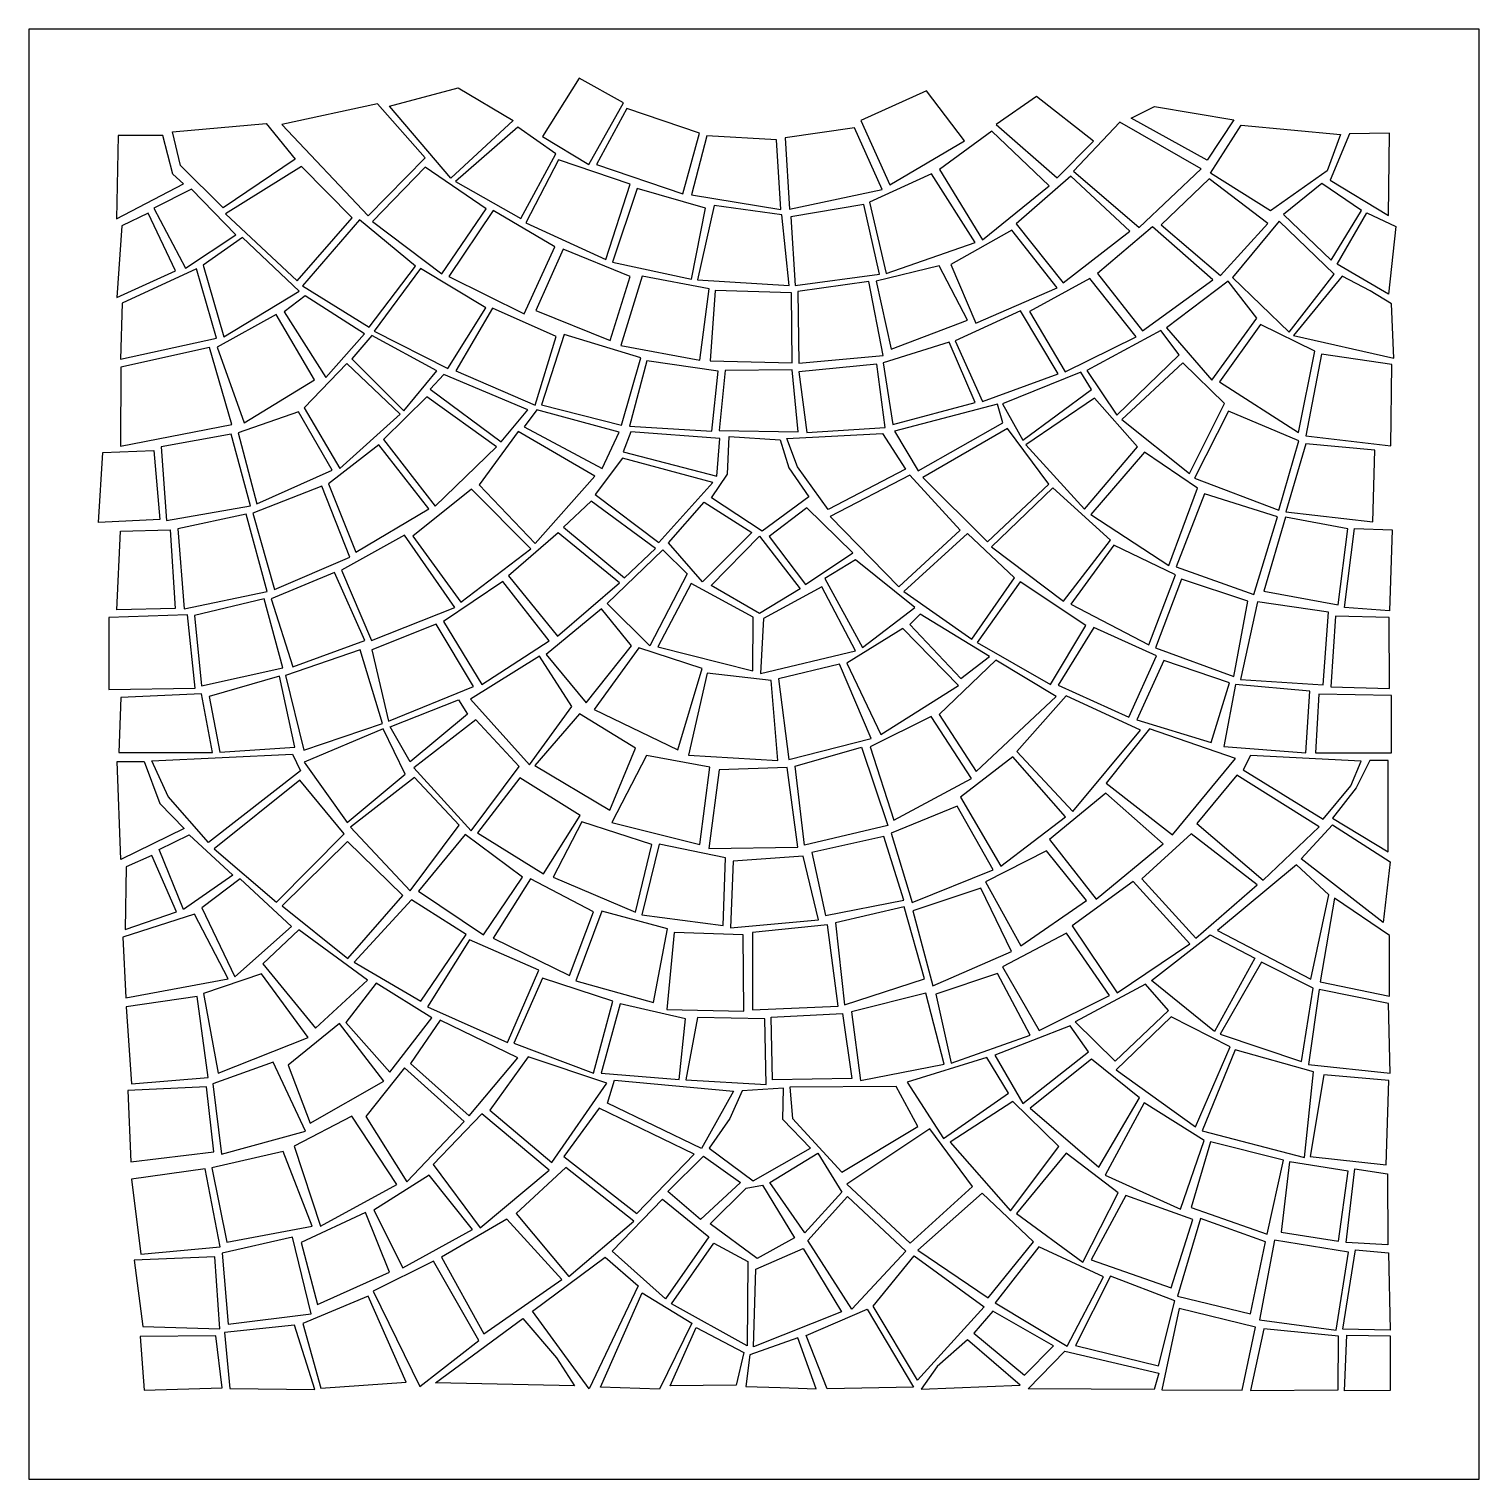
# Model space of a CAD drawing. Header units: metres. Extents: x 1 to 920, y -20 to 320.
# Drawn here: x 580 to 920, y -20 to 320 of the extents above; entities outside this region: 1.
import ezdxf

# ---------------------------------------------------------------- set-up
doc = ezdxf.new("R2010")
doc.units = ezdxf.units.M

msp = doc.modelspace()

# ---------------------------------------------------------------- linework, layer by layer
at = {"color": 8}
msp.add_lwpolyline([(580, -20), (920, -20), (920, 320), (580, 320), (580, -20)], dxfattribs=at)
at = {"color": 0}
for points in [[(693.52, 298.54), (678.91, 285.05), (664.57, 301.89), (680.62, 306.23)], [(711.3, 288.23), (719.37, 302.66), (709.04, 308.44), (700.37, 294.82)], [(799.36, 293.78), (790.48, 305.52), (775.05, 298.54), (781.86, 283.48)], [(829.63, 293.67), (816.21, 304.14), (806.75, 297.58), (821.05, 285.09)], [(659.55, 276.16), (672.88, 289.77), (661.68, 302.48), (639.28, 297.61)], [(733.31, 281.36), (737.2, 295.59), (720.15, 301.36), (713.06, 288.23)], [(856.25, 289.24), (838.43, 299.09), (843.88, 301.82), (862.55, 298.68)], [(642.39, 289.47), (625.53, 278.09), (615.54, 287.97), (613.61, 295.92), (635.62, 297.85)], [(695.35, 275.54), (703.54, 290.75), (694.63, 296.99), (680.03, 284.28)], [(780.03, 282.4), (773.57, 296.79), (757.33, 294.51), (758.34, 277.79)], [(819.23, 283.26), (805.8, 296.04), (793.48, 287.09), (803.55, 270.59)], [(854.88, 287.18), (835.76, 298.19), (824.92, 286.7), (840.28, 273.42)], [(857.02, 286.22), (864.23, 297.46), (887.55, 295.28), (884.36, 286.72), (871.11, 277.33)], [(600.93, 295), (600.51, 275.5), (616.24, 283.68), (613.72, 285.99), (611.42, 295)], [(756.3, 277.68), (755.26, 293.98), (738.94, 294.92), (735.32, 281.09)], [(899.05, 295.56), (889.66, 295.43), (885.1, 284.56), (898.79, 276.23)], [(715.28, 265.99), (721, 283.63), (704.19, 289.29), (696.52, 274.58)], [(642.85, 260.98), (655.74, 275.75), (643.89, 287.78), (626.1, 276.69)], [(676.81, 262.56), (687.18, 277.81), (672.87, 287.58), (660.53, 274.88)], [(801.83, 269.95), (791.63, 286.05), (777.1, 279.37), (781, 262.65)], [(628.5, 271.74), (618.09, 282.48), (609.26, 277.95), (616.73, 263.95)], [(735.36, 261.37), (738.59, 278), (722.58, 282.6), (716.8, 265.35)], [(838.1, 272.58), (824.27, 285.52), (811.5, 274.35), (822.5, 260.5)], [(870.48, 274.43), (856.72, 284.83), (845.48, 274.09), (859.41, 262.18)], [(883.11, 283.77), (874.12, 276.52), (885.33, 265.78), (892.48, 277.46)], [(779.39, 262.54), (775.74, 278.86), (758.67, 275.96), (759.63, 259.85)], [(607.97, 276.83), (601.79, 273.83), (600.58, 257.08), (614.33, 263.26)], [(696.1, 253.2), (703.32, 268.94), (688.86, 277.44), (678.44, 261.93)], [(758.24, 259.85), (756.52, 276.39), (740.68, 278.65), (736.79, 261.18)], [(893.72, 276.91), (900.52, 273.68), (898.8, 257.81), (886.71, 264.89)], [(659.73, 250.12), (670.63, 264.37), (657.49, 275.23), (644.13, 259.81)], [(821.05, 259.32), (810.42, 272.85), (796.14, 264.79), (802.05, 251.05)], [(857.56, 261.18), (843.47, 273.59), (830.55, 262.69), (841.12, 249.26)], [(873.14, 274.95), (862.23, 261.72), (875.46, 248.92), (886.05, 262.49)], [(643.36, 258.49), (630.05, 271.11), (620.85, 264.61), (625.67, 247.83)], [(716.3, 246.96), (720.96, 261.97), (705.26, 268.39), (698.83, 253.97)], [(623.95, 247.49), (619.31, 263.73), (601.83, 255.73), (601.45, 242.6)], [(678.22, 240.36), (687.1, 254.58), (671.78, 263.81), (660.97, 249.16)], [(737.31, 242.33), (739.46, 259.11), (723.75, 262.06), (718.76, 245.79)], [(800.05, 251.76), (793.4, 264.43), (778.64, 260.89), (782.15, 244.94)], [(887.95, 262.01), (876.48, 248.13), (900.03, 242.85), (899.48, 255.56), (894.45, 258.58)], [(758.96, 241.72), (758.78, 258.17), (740.93, 258.71), (739.7, 242.17)], [(780.26, 243.41), (776.95, 260.76), (760.26, 258.44), (760.53, 241.66)], [(839.58, 247.84), (828.71, 261.53), (814.59, 253.75), (822.94, 239.65)], [(861.19, 260.86), (846.76, 249.95), (857.39, 237.65), (867.89, 252.18)], [(658.7, 248.54), (644.75, 257.47), (639.8, 253.69), (649.58, 238.28)], [(646.93, 237.71), (637.99, 253.09), (624.09, 245.42), (630.48, 227.63)], [(698.69, 231.79), (703.61, 247.91), (688.71, 254.54), (680.11, 239.82)], [(821.33, 239.11), (812.47, 253.88), (797.17, 246.9), (803.61, 232.67)], [(718.9, 227.1), (723.5, 242.9), (705.5, 248.33), (700.21, 231.91)], [(845.39, 249.27), (828.01, 239.93), (835.09, 229.48), (849.66, 243.57)], [(868.75, 250.72), (859.12, 237.23), (877.68, 225.38), (881.47, 244.42)], [(627.6, 227.23), (622.33, 245.35), (601.56, 240.69), (601.47, 222.22)], [(675.6, 239.81), (660.35, 248.13), (655.73, 242.63), (667.91, 230.43)], [(801.87, 232.4), (795.78, 246.6), (780.31, 241.71), (782.54, 227.3)], [(667.03, 229.66), (654.55, 241.54), (644.53, 231.2), (652.9, 216.91)], [(740.13, 225.69), (741.6, 239.78), (724.91, 242.22), (720.8, 226.9)], [(850.55, 241.72), (836.22, 228.4), (852.09, 215.8), (860.31, 232.16)], [(883.06, 243.76), (879.37, 224.58), (899.3, 222.26), (899.56, 241.35)], [(696.93, 230.67), (677.25, 238.99), (674.06, 235.56), (690.7, 223.22)], [(760.39, 225.56), (758.92, 240.05), (743.21, 239.92), (741.87, 225.83)], [(780.74, 226.59), (778.78, 241.39), (760.53, 239.65), (762.41, 225.42)], [(826.63, 239.52), (808.29, 232.09), (813.03, 223.57), (829.11, 235.46)], [(689.63, 222.03), (673.31, 233.74), (663.1, 223.75), (675.24, 208.08)], [(807.08, 232.04), (782.92, 225.71), (788.51, 216.36), (808.37, 227.69)], [(829.86, 233.47), (813.72, 222.47), (827.53, 207.42), (839.9, 222.06)], [(651.07, 216.58), (643.23, 230.25), (629.01, 225.31), (633.41, 208.68)], [(718.41, 225.5), (699.08, 230.69), (696.1, 226.7), (714.39, 216.91)], [(861.3, 230.38), (853.3, 214.7), (873.09, 207.21), (877.74, 223.42)], [(631.94, 208.21), (627.43, 225), (611.02, 221.99), (612.25, 204.79)], [(712.64, 215.17), (694.69, 225.61), (685.59, 213.13), (698.68, 199.33)], [(742.01, 223.95), (721.14, 225.58), (719.3, 220.89), (741.28, 215.18)], [(744.16, 224.48), (756.1, 223.68), (758.16, 217.09), (762.89, 210.3), (751.89, 202.23), (740.04, 210.04), (743.82, 215.63)], [(767.39, 207.35), (760.17, 217.31), (757.71, 223.95), (780.12, 225.15), (785.51, 216.8)], [(809.44, 226.35), (789.58, 214.86), (804.72, 199.72), (819.12, 213.27)], [(610.64, 204.98), (596.3, 204.29), (597.33, 220.7), (609.27, 221.13)], [(673.73, 207.5), (662.03, 222.46), (650.26, 213.33), (656.64, 197.3)], [(879.41, 222.74), (874.74, 206.8), (895.13, 204.45), (895.61, 221.23)], [(740.36, 213.68), (719.13, 219.38), (712.75, 210.82), (727.69, 199.58)], [(841.54, 220.8), (828.97, 206.12), (847.27, 194.18), (854.03, 212.33)], [(786.51, 215.38), (767.87, 205.67), (783.93, 189.18), (798.36, 202.5)], [(655.21, 196.16), (648.66, 212.8), (632.5, 206.48), (637.57, 188.61)], [(697.7, 198.08), (683.74, 212.08), (669.99, 201.08), (681.29, 185.62)], [(820.07, 212.39), (805.69, 198.54), (822.54, 185.87), (833.62, 200.14)], [(855.6, 211.01), (848.99, 193.92), (867.2, 187.39), (872.73, 205.59)], [(705.36, 203.16), (719.64, 191.34), (726.94, 198.22), (711.8, 209.28)], [(749.52, 201.95), (737.92, 190.36), (729.93, 199.55), (738.35, 209.08)], [(773.14, 197.14), (762.4, 207.71), (753.55, 201.01), (762.06, 189.76)], [(635.85, 188.1), (630.92, 206.26), (614.88, 202.77), (616.35, 184.06)], [(874.6, 205.56), (869.53, 188.15), (886.95, 185.01), (889.27, 202.79)], [(613.13, 202.57), (614.29, 184.15), (600.57, 183.77), (601.43, 202.24)], [(679.83, 184.34), (668.06, 201.34), (653.29, 193.1), (660.34, 176.58)], [(718.46, 190.16), (704.07, 201.87), (692.47, 191.77), (703.96, 177.6)], [(751.32, 201.09), (760.85, 188.72), (751.32, 182.97), (739.98, 189.5)], [(800.06, 201.7), (785.14, 188.07), (801.11, 176.91), (811.12, 191.29)], [(890.82, 202.88), (899.67, 202.53), (898.98, 183.55), (888.5, 184.32)], [(734.36, 192.21), (725.57, 175.33), (715.56, 185.32), (728.59, 197.85)], [(834.37, 198.93), (824.26, 185.12), (842.62, 175.56), (848.85, 191.99)], [(787.75, 184.38), (773.79, 195.52), (766.62, 191.12), (775.43, 174.97)], [(658.78, 176.61), (651.64, 192.54), (636.75, 186.38), (641.9, 170.44)], [(701.96, 176.57), (691.11, 190.42), (677.16, 181.08), (686.17, 166.26)], [(850.23, 190.97), (844.13, 174.92), (862.49, 168.15), (865.83, 185.83)], [(749.69, 169.47), (749.77, 182.11), (735.24, 189.97), (727.42, 175.09)], [(773.82, 174.22), (765.88, 189.2), (752.26, 181.77), (751.49, 168.88)], [(812.45, 190.38), (802.33, 176.14), (819.51, 166.31), (827.83, 180.17)], [(639.54, 170.18), (635.11, 186.35), (618.84, 182.5), (620.42, 165.98)], [(710.62, 162), (721.28, 175.33), (714.24, 184.05), (701.25, 173.31)], [(868.08, 185.66), (864.11, 167.44), (883.43, 166.22), (884.69, 183.23)], [(618.94, 165.43), (617.19, 182.6), (598.69, 182), (598.73, 165.09)], [(684.24, 165.83), (675.44, 180.44), (660.4, 174.42), (664.27, 157.67)], [(805.19, 172.84), (788.95, 182.77), (786.51, 180.4), (798.53, 167.7)], [(886.34, 182.3), (885.24, 165.74), (898.98, 165.38), (898.9, 182.04)], [(797.96, 166.07), (784.86, 179.39), (771.76, 171.26), (779.71, 154.58)], [(829.72, 179.7), (821.33, 166.16), (837.91, 158.63), (844.35, 172.99)], [(662.91, 157.19), (657.67, 174.46), (640.14, 168.44), (644.44, 150.92)], [(732.14, 150.94), (737.83, 170.05), (722.97, 174.86), (712.55, 160.43)], [(697.39, 147.49), (707.25, 161.11), (699.7, 172.92), (683.56, 162.84)], [(777.45, 153.62), (770.06, 171.1), (755.73, 167.62), (758.13, 148.68)], [(820.86, 163.49), (806.69, 171.97), (793.41, 159.28), (802.1, 145.9)], [(846.09, 171.92), (839.74, 158.01), (857.17, 152.73), (861.53, 166.68)], [(642.37, 151.63), (638.71, 168.25), (622.23, 163.49), (624.71, 150.46)], [(755.55, 148.46), (754, 167.25), (739.04, 168.97), (734.61, 149.75)], [(622.99, 150.38), (620.42, 164.12), (601.52, 163.26), (601.09, 150.38)], [(840.62, 155.55), (823.21, 163.66), (811.65, 150.61), (824.75, 136.54)], [(862.88, 166.3), (860.19, 151.79), (879.38, 150.31), (880.33, 164.74)], [(882.47, 164), (881.66, 150.31), (899.51, 150.31), (899.51, 163.73)], [(680.7, 162.72), (682.8, 159.33), (669.39, 148.2), (664.7, 156.39)], [(683.65, 131.98), (694.9, 147.09), (684.76, 158), (670.25, 146.75)], [(716.17, 136.82), (722.22, 151.38), (709.11, 159.4), (698.62, 147.3)], [(800.97, 144.28), (791.57, 158.79), (777.21, 151.69), (782.82, 134.5)], [(654.61, 133.91), (668.19, 145.31), (663.08, 155.9), (644.53, 148.09)], [(862.91, 148.95), (842.75, 155.9), (832.58, 143.2), (848.15, 131.07)], [(622.08, 129.27), (612.63, 140.01), (608.77, 148.43), (641.75, 149.97), (643.64, 146.02)], [(737.3, 128.81), (739.63, 146.94), (724.8, 149.67), (716.68, 133.97)], [(759.66, 147.18), (775.23, 151.61), (781.4, 133.22), (761.81, 128.66)], [(883.49, 134.73), (889.94, 142.52), (892.35, 148.29), (866.45, 149.63), (864.7, 146.28)], [(600.71, 148.22), (607.02, 148.22), (610.64, 138.42), (616.41, 132.51), (601.51, 125.27)], [(760.27, 128.17), (757.8, 146.83), (741.81, 146.32), (739.44, 127.85)], [(823.03, 135.25), (810.68, 149.32), (798.44, 139.87), (807.89, 123.66)], [(898.73, 148.46), (894.37, 148.48), (891.19, 142.04), (885.61, 134.99), (898.73, 127.07)], [(638.01, 115.26), (653.88, 131.29), (643.51, 143.88), (623.44, 127.77)], [(669.36, 117.91), (680.88, 133.29), (670.38, 144.51), (655.36, 132.82)], [(700.61, 121.89), (709.26, 135.55), (695.06, 144.42), (685.13, 131.5)], [(882.51, 132.91), (863.18, 145.05), (853.82, 133.72), (869.41, 120.44)], [(845.98, 128.92), (832.48, 140.84), (819.32, 129.95), (830.22, 115.93)], [(806.07, 122.86), (797.63, 137.74), (782.16, 131.47), (787.09, 115.16)], [(722.24, 112.94), (726.01, 128.76), (709.64, 134.06), (702.91, 121.11)], [(885.67, 133.37), (899.16, 124.69), (897.54, 110.48), (878.29, 125.45)], [(617.52, 131.04), (627.82, 121.59), (616.23, 113.53), (610.54, 127.6)], [(654.74, 102.04), (667.69, 116.79), (654.7, 129.48), (639.35, 114.41)], [(686.56, 107.56), (695.72, 121.09), (682.31, 131.09), (671.32, 117.86)], [(785.16, 115.72), (780.46, 130.64), (763.53, 126.9), (766.73, 112.17)], [(868.02, 119.36), (852.5, 131.3), (840.95, 120.72), (853.63, 106.8)], [(602.81, 123.57), (602.56, 108.88), (614.58, 113), (608.83, 126.23)], [(742.76, 109.8), (743.28, 125.63), (727.76, 128.86), (723.66, 112.28)], [(765.11, 111.1), (761.56, 126.02), (745.14, 124.84), (744.49, 109.27)], [(827.97, 115.61), (818.59, 127.27), (804.31, 120.04), (812.57, 105.01)], [(877.22, 124.01), (858.68, 108.62), (880.55, 97.23), (884.82, 117.01)], [(641.52, 109.58), (629.49, 120.7), (620.53, 113.92), (628.27, 97.77)], [(706.72, 98.07), (712.33, 113), (697.59, 120.7), (688.81, 106.8)], [(852.23, 105.51), (838.92, 120.11), (824.64, 109.7), (835.16, 94.02)], [(671.86, 92.08), (682.48, 107.69), (669.69, 115.8), (656.26, 101.22)], [(810.37, 103.7), (803.18, 118.55), (787.27, 113.22), (791.9, 95.65)], [(886.11, 116.23), (882.73, 96.59), (898.98, 93.21), (899.05, 107.43)], [(626.71, 97.27), (618.79, 112.44), (602.01, 107.07), (602.68, 92.84)], [(726.46, 91.71), (729.73, 109.02), (714.35, 113.14), (708.26, 96.82)], [(789.99, 97.26), (785.24, 114.17), (769.1, 110.39), (771.22, 91.18)], [(769.76, 90.9), (767.21, 109.96), (749.68, 108.16), (749.68, 90.03)], [(659.37, 97), (643.3, 108.77), (634.82, 100.8), (647.21, 85.73)], [(692.17, 82.33), (699.52, 99.31), (683.3, 106.39), (673.44, 90.71)], [(747.63, 89.71), (747.48, 107.62), (731.31, 108.17), (729.55, 90.1)], [(833.32, 93.37), (823.3, 107.97), (808.23, 100.12), (816.86, 85.18)], [(857.97, 84.93), (843.19, 96.89), (856.94, 107.61), (867.45, 102.11)], [(869.02, 101.2), (859.29, 84.32), (878.39, 77.91), (881.1, 95.13)], [(645.45, 83.51), (634.54, 98.46), (620.88, 93.82), (624.32, 75.18)], [(674.47, 88.17), (661.42, 96.24), (654.26, 87.06), (664.6, 75.4)], [(712.39, 75.14), (716.91, 92.08), (700.37, 97.45), (693.71, 82.22)], [(814.78, 84.05), (807.08, 98.54), (792.66, 93.71), (796.2, 77.5)], [(841.77, 96.03), (825.34, 87.22), (834.7, 77.98), (847.18, 89.83)], [(622.04, 74.17), (619.47, 93.1), (602.82, 90.74), (604, 72.66)], [(794.59, 77.29), (790.3, 93.93), (772.9, 89.53), (774.94, 73.42)], [(882.56, 94.79), (880.01, 77.22), (899.16, 75.14), (898.75, 91.49)], [(732.44, 73.7), (733.93, 87.88), (718.59, 91.4), (714.19, 75.13)], [(770.78, 89.17), (772.96, 73.9), (754.34, 73.57), (754, 88.33)], [(663.24, 73.26), (652.77, 86.78), (640.77, 77.06), (645.9, 63.43)], [(694.66, 78.72), (676.45, 87.57), (669.49, 77.43), (683.19, 65.16)], [(752.82, 72.52), (752.54, 87.91), (736.77, 88.24), (734.02, 73.56)], [(824.16, 86.26), (806.44, 79.39), (813.06, 68.03), (828.43, 80.15)], [(847.84, 88.4), (834.92, 75.97), (853.5, 62.61), (861.65, 81.36)], [(715.53, 72.79), (697.06, 78.98), (688.04, 66.52), (702.56, 54.24)], [(804.61, 78.85), (785.93, 73.05), (794.43, 59.88), (809.69, 70.44)], [(829.15, 78.45), (814.78, 66.96), (830.89, 53.15), (840.36, 69.37)], [(862.81, 80.64), (855.11, 61.62), (879.11, 55.37), (881.17, 75.51)], [(644.8, 61.57), (637.22, 77.71), (623.11, 72.66), (625.14, 56.19)], [(682.03, 63.86), (668.03, 76.4), (658.96, 65.01), (668.63, 49.69)], [(623.33, 56.7), (621.59, 71.96), (603.19, 71.08), (603.84, 54.38)], [(745.21, 70.94), (737.69, 57.52), (715.68, 68.12), (717.29, 73.49)], [(739.48, 57.59), (749.81, 49.94), (763.24, 57.59), (756.79, 64.3), (756.93, 71.68), (747.26, 71.01), (744.31, 64.57)], [(783.36, 72.06), (758.37, 71.89), (759.04, 64.51), (770.61, 51.92), (788.4, 62.66)], [(883.58, 74.75), (880.42, 55.65), (898.22, 53.63), (898.82, 73.47)], [(810.73, 68.54), (796.02, 58.98), (810.16, 42.91), (821.44, 57.94)], [(841.52, 68.22), (832.35, 51.25), (849.99, 43.26), (855.55, 59.37)], [(666.28, 49.04), (655.67, 65.07), (642.19, 58.05), (648.34, 39.27)], [(701.96, 52.44), (686.15, 65.66), (674.75, 53.75), (685.81, 38.86)], [(735.95, 56.18), (713.67, 66.92), (705.39, 55.64), (722.53, 42.22)], [(791.26, 62.07), (771.76, 49.11), (786.59, 35.28), (801.25, 48.55)], [(857.05, 59.06), (852.47, 43.66), (870.34, 37.38), (874.13, 54.74)], [(646.41, 39.27), (639.61, 56.81), (622.84, 52.96), (626.36, 35.52)], [(746.86, 49.54), (737.47, 40.81), (729.82, 47.39), (738.14, 55.71)], [(764.98, 56.38), (770.62, 47.26), (761.89, 37.73), (753.71, 49.54)], [(823.16, 56.44), (811.52, 42.23), (827.13, 30.88), (835.41, 47.13)], [(624.83, 34.44), (621.29, 52.69), (604.01, 50.31), (606.25, 32.72)], [(684, 38.48), (673.81, 51.24), (660.85, 43), (667.67, 29.53)], [(721.85, 40.48), (705.87, 53.07), (694.25, 42.26), (706.55, 27.46)], [(875.55, 54.39), (873.59, 37.89), (887.03, 35.78), (889.29, 52.21)], [(890.9, 52.74), (898.52, 51.56), (898.63, 34.92), (888.86, 35.45)], [(751.96, 48.87), (759.48, 36.52), (750.75, 31.69), (739.75, 39.87), (748.2, 48.19)], [(739.41, 36.75), (729.21, 22.26), (716.73, 33.4), (728.54, 45.61)], [(771.89, 46.28), (785.58, 33.4), (772.97, 19.84), (762.63, 35.95)], [(803.47, 47.05), (788.39, 33.65), (804.88, 22.48), (815.56, 35.65)], [(837.22, 46.45), (829.03, 31.39), (847.84, 24.8), (852.9, 40.87)], [(664.5, 28.48), (658.87, 42.49), (643.79, 35.43), (647.67, 20.9)], [(704.91, 26.75), (692.02, 40.92), (676.75, 31.99), (686.64, 14.05)], [(854.72, 41.08), (849.34, 22.88), (866.41, 18.71), (869.97, 35.62)], [(646.2, 18.75), (641.79, 36.69), (625.26, 32.94), (626.72, 16.34)], [(748.54, 30.98), (748.4, 11.25), (730.69, 21.05), (740.62, 35.28)], [(761.56, 34.07), (770.55, 19.17), (749.88, 10.98), (750.42, 29.24)], [(816.82, 34.42), (806.52, 21.28), (823.46, 11.13), (831.94, 27.38)], [(872.01, 36.04), (868.55, 17.29), (886.49, 14.86), (889.4, 33.16)], [(624.74, 15.24), (623.56, 32.07), (604.69, 31.34), (606.69, 15.76)], [(685.44, 12.51), (674.84, 31.04), (660.67, 24.06), (671.66, 1.69)], [(722.82, 25.27), (711.32, 1.17), (698.07, 19.38), (715.09, 32.05)], [(787.59, 32.34), (803.96, 20.39), (788.36, 3.18), (777.92, 20.52)], [(891.05, 33.71), (898.81, 33.05), (899.14, 14.91), (888.09, 15.13)], [(833.62, 27.56), (825.35, 11.31), (844.83, 6.5), (848.68, 21.78)], [(668.47, 2.7), (659.5, 22.91), (644.21, 16.47), (648.46, 1.26)], [(735.45, 16.51), (727.83, 1.03), (714, 1.57), (723.77, 23.64)], [(703.7, 8.4), (707.9, 1.86), (675.35, 2.53), (695.79, 17.65)], [(787.42, 1.57), (767.15, 1.17), (762.24, 13.64), (776.5, 19.85)], [(801.54, 14.22), (813.39, 4.32), (820.26, 11.19), (805.97, 19.32)], [(849.72, 19.97), (845.66, 0.87), (864.49, 0.82), (867.58, 15.64)], [(647.05, 0.95), (642.24, 16.04), (625.84, 14.35), (627.07, 1.23)], [(747.61, 9.64), (745.81, 1.97), (730.38, 1.84), (736.44, 15.54)], [(869.54, 15.2), (866.45, 0.78), (886.95, 0.87), (887.04, 13.49)], [(888.98, 13.73), (899.19, 13.59), (899.14, 0.72), (888.47, 0.67)], [(625.32, 1.38), (623.78, 13.58), (606.06, 13.41), (607.03, 0.86)], [(760.28, 13.07), (749, 9.1), (748.09, 1.71), (756.15, 1.44), (764.6, 1.17)], [(792.92, 6.4), (789.2, 1.03), (812.39, 1.98), (800.07, 12.61)], [(822.92, 9.94), (844.94, 4.8), (843.84, 1), (814.32, 1.17)]]:
    msp.add_lwpolyline(points, close=True, dxfattribs=at)

# ---------------------------------------------------------------- texts
msp.add_text('Grid Box A3', height=10).set_placement((0, 0))

doc.saveas('drawing.dxf')
